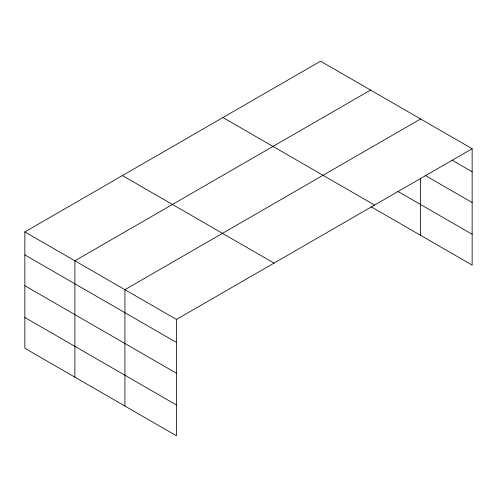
<?xml version="1.0" encoding="UTF-8"?>
<svg xmlns="http://www.w3.org/2000/svg" width="497" height="497" viewBox="0 0 497 497"><rect width="100%" height="100%" fill="white"/><g stroke="black" fill="none" stroke-linecap="round" stroke-linejoin="round"><path stroke-width="0.75" d="M24.85 231.906L176.46 319.441L176.46 435.807L24.85 348.273L24.85 231.906L320.54 61.193L472.15 148.727L472.15 265.094L371.234 206.827M370.569 90.081L74.879 260.795L74.879 377.161M420.599 118.969L124.915 289.683L124.915 406.043M176.46 319.441L472.15 148.727M452.065 160.14L472.15 171.732M425.289 175.484L472.15 202.54M397.923 191.426L472.15 234.286M222.96 117.528L374.57 205.062M122.43 175.571L274.04 263.106M24.85 254.918L176.46 342.445M24.85 285.725L176.46 373.253M24.85 317.465L176.46 404.999M420.599 178.199L420.599 235.329"/></g></svg>
